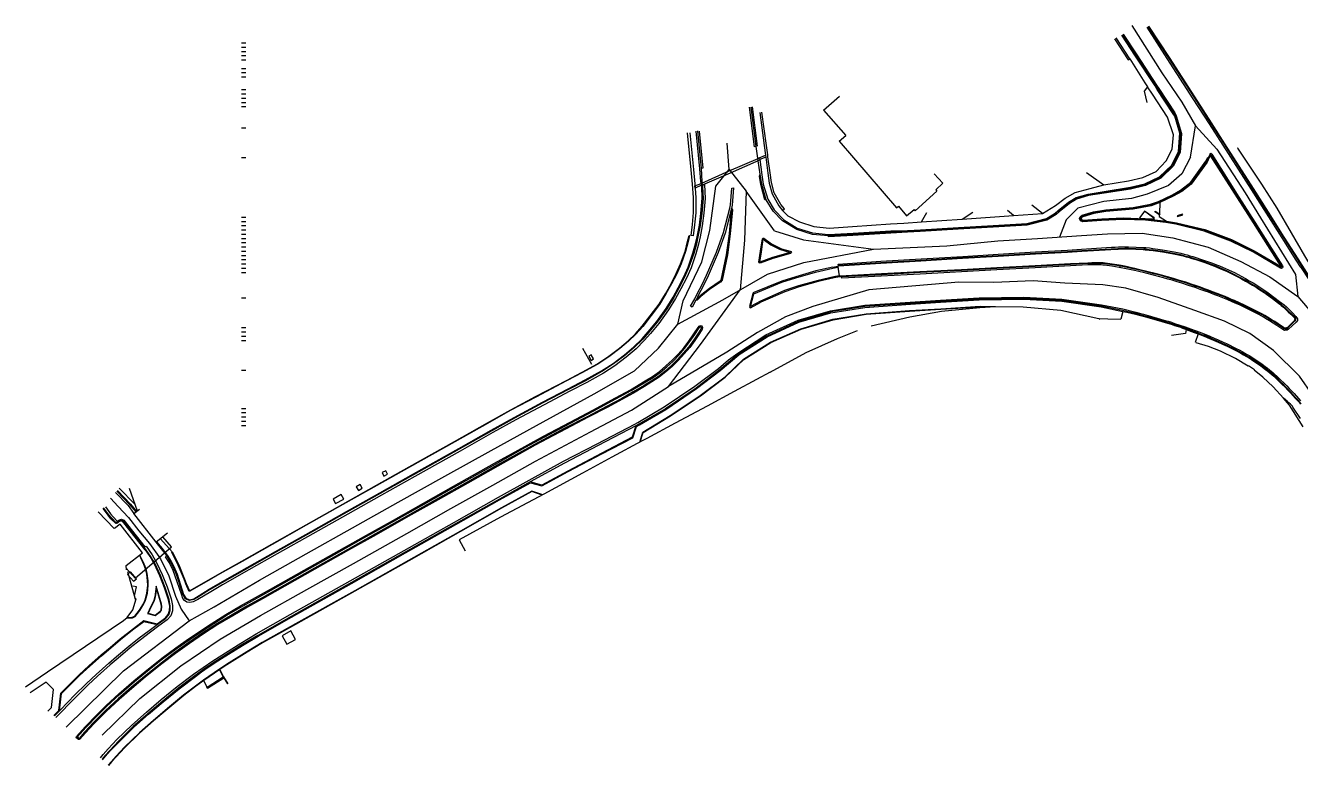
# Model space of a CAD drawing. Header units: millimetres. Extents: x 229854 to 231132, y 144419 to 144704.
# Drawn here: x 229854.2 to 230154.3, y 144418.6 to 144592.7 of the extents above; entities that cross this region are included whole.
import ezdxf

# ---------------------------------------------------------------- set-up
doc = ezdxf.new("R2010")
doc.units = ezdxf.units.MM
doc.layers.add('Fond de plan1', color=7, linetype='Continuous')

msp = doc.modelspace()

# ---------------------------------------------------------------- linework, layer by layer
at = {"layer": 'Fond de plan1'}
for points in [[(230112.54, 144590.68), (230115.78, 144585.82), (230120.38, 144578.72), (230120.89, 144577.9), (230124.67, 144572.19), (230125.01, 144571.51), (230126.23, 144567.33), (230125.93, 144562.88), (230124.27, 144559.66), (230121.37, 144556.8), (230117.82, 144555.13), (230114.27, 144554.25), (230108.08, 144553.32), (230104.35, 144552.72), (230101.56, 144551.86), (230099.89, 144550.83), (230097.45, 144548.91), (230096.75, 144548.3), (230094.59, 144546.96), (230089.95, 144545.78), (230081.96, 144545.31), (230073.71, 144544.81), (230064.76, 144544.26), (230061.78, 144544.1), (230057.84, 144543.85), (230048.93, 144543.36), (230043.21, 144543.03), (230043.21, 144543.23), (230039.39, 144543.58)], [(230114.57, 144592.75), (230121.64, 144581.62), (230126.3, 144574.74), (230129.53, 144569.16), (230134.59, 144563.63), (230141.22, 144553.39), (230144.87, 144547.51), (230153.1, 144534.16), (230153.61, 144528.96)], [(230118.07, 144592.34), (230122.83, 144585.02), (230128.91, 144575.53), (230132.75, 144569.6), (230136.01, 144564.58), (230142.63, 144554.17), (230146.21, 144548.57), (230149.9, 144542.76), (230153.18, 144537.55), (230154.2, 144535.97), (230154.25, 144535.95), (230156.24, 144532.99)], [(230118.34, 144592.54), (230123.11, 144585.24), (230129.22, 144575.84), (230133.09, 144569.8), (230136.28, 144564.81), (230142.95, 144554.33), (230146.49, 144548.75), (230150.24, 144542.89), (230153.49, 144537.75), (230156.46, 144533.08)], [(230118.51, 144592.59), (230123.32, 144585.25), (230129.31, 144575.97), (230133.24, 144569.87), (230136.4, 144564.93), (230143.09, 144554.39), (230146.63, 144548.83), (230150.37, 144542.96), (230153.63, 144537.83), (230156.64, 144533.11)], [(229905.01, 144588.66), (229906.01, 144588.66)], [(229905.01, 144587.66), (229906.01, 144587.66)], [(230026.9, 144561.63), (230026.99, 144561.2), (230027.46, 144557.63), (230027.8, 144555.39), (230028.86, 144551.88), (230030.36, 144549.36), (230032.62, 144547.02), (230035.78, 144545.09), (230039.38, 144543.93), (230043.19, 144543.56), (230048.99, 144543.91), (230057.84, 144544.45), (230061.75, 144544.48), (230064.79, 144544.66), (230073.76, 144545.19), (230081.94, 144545.7), (230089.91, 144546.18), (230094.46, 144547.34), (230096.49, 144548.62), (230097.19, 144549.19), (230099.62, 144551.14), (230101.48, 144552.25), (230104.32, 144553.08), (230108.03, 144553.68), (230114.25, 144554.67), (230117.64, 144555.5), (230121.11, 144557.12), (230123.98, 144559.91), (230125.56, 144563.08), (230125.85, 144567.4), (230124.66, 144571.39), (230124.29, 144572), (230120.56, 144577.71), (230120.02, 144578.53), (230115.46, 144585.52), (230112.22, 144590.51)], [(230112.36, 144590.6), (230115.53, 144585.72), (230120.15, 144578.63), (230120.69, 144577.8), (230124.43, 144572.08), (230124.81, 144571.44), (230126.02, 144567.33), (230125.69, 144562.96), (230124.1, 144559.78), (230121.23, 144556.97), (230117.74, 144555.34), (230114.27, 144554.5), (230108.03, 144553.51), (230104.31, 144552.91), (230101.49, 144552.06), (230099.75, 144551.01), (230097.34, 144549.11), (230096.59, 144548.5), (230094.49, 144547.19), (230089.93, 144546.02), (230081.99, 144545.53), (230073.74, 144545.04), (230064.77, 144544.5), (230061.76, 144544.32), (230057.84, 144544.1), (230048.93, 144543.55), (230043.21, 144543.23)], [(230110.5, 144589.59), (230113.72, 144584.65), (230114.06, 144584.87), (230110.84, 144589.81)], [(229905.01, 144586.66), (229906.01, 144586.66)], [(229905.01, 144585.66), (229906.01, 144585.66)], [(229905.01, 144584.66), (229906.01, 144584.66)], [(230114.06, 144584.87), (230117.64, 144579.28), (230118.28, 144578.29)], [(230116.26, 144585.08), (230116.05, 144584.93)], [(229905.01, 144582.66), (229906.01, 144582.66)], [(229905.01, 144581.66), (229906.01, 144581.66)], [(229905.01, 144580.66), (229906.01, 144580.66)], [(229905.01, 144577.66), (229906.01, 144577.66)], [(229905.01, 144576.66), (229906.01, 144576.66)], [(229905.01, 144575.66), (229906.01, 144575.66)], [(230041.98, 144572.83), (230045.74, 144576.13)], [(230103.89, 144558.16), (230107.94, 144555.23), (230113.76, 144556.19), (230117.19, 144557.02), (230120.27, 144558.43), (230122.68, 144560.93), (230124.02, 144563.63), (230124.36, 144567.03), (230122.99, 144571.2), (230119.43, 144576.61), (230118.28, 144578.29)], [(230118.28, 144578.29), (230117.46, 144577.28), (230118.11, 144574.65)], [(230120.02, 144578.53), (230120.15, 144578.63)], [(229905.01, 144574.66), (229906.01, 144574.66)], [(229905.01, 144573.66), (229906.01, 144573.66)], [(230039.39, 144543.58), (230035.69, 144544.72), (230032.37, 144546.77), (230030.14, 144549.09), (230028.52, 144551.73), (230028.17, 144551.72), (230027.26, 144555.37), (230026.97, 144557.32), (230027.09, 144557.76), (230026.6, 144560.9), (230026.54, 144561.5), (230026.16, 144564.29), (230025.79, 144564.21), (230024.57, 144573.5)], [(230026.16, 144564.29), (230024.94, 144573.54)], [(230026.5, 144564.36), (230025.28, 144573.61)], [(230041.98, 144572.83), (230047.24, 144566.84)], [(230026.99, 144572.27), (230028.04, 144564.48), (230028.33, 144562.25), (230028.39, 144561.8), (230028.9, 144557.98), (230029.23, 144555.68), (230029.93, 144553.15), (230031.52, 144550.29), (230032.37, 144549.24), (230032.78, 144549.57), (230031.96, 144550.59), (230030.42, 144553.35), (230029.75, 144555.79), (230029.42, 144558.05), (230028.92, 144561.87), (230028.86, 144562.32), (230028.56, 144564.55), (230027.52, 144572.34)], [(230125.01, 144571.51), (230124.81, 144571.44)], [(229885.04, 144471.25), (229886.33, 144469.71), (229887.54, 144468.11), (229888.45, 144466.64), (229889.05, 144465.48), (229889.84, 144463.64), (229891.4, 144458.83), (229891.88, 144457.98), (229892.77, 144457.58), (229893.76, 144457.84), (229894.39, 144458.23), (229897.4, 144460.11), (229900.54, 144461.92), (229906.36, 144465.21), (229913, 144468.95), (229921.41, 144473.69), (229929.72, 144478.36), (229937.59, 144482.79), (229945.46, 144487.22), (229956.16, 144493.23), (229963.78, 144497.52), (229969.2, 144500.54), (229975.88, 144504.1), (229981.93, 144507.25), (229985.9, 144509.34), (229989.72, 144511.47), (229992.47, 144513.24), (229995.13, 144515.25), (229997.31, 144517.08), (229999.31, 144519.04), (230000.74, 144520.64), (230002.73, 144523.08), (230004.94, 144526.12), (230006.59, 144528.82), (230007.78, 144530.99), (230009.14, 144533.62), (230010.14, 144535.88), (230011.28, 144539.15), (230011.89, 144541.39), (230012.28, 144543.05), (230012.79, 144545.73), (230013.16, 144548.53), (230013.47, 144552.1), (230013.33, 144554.79), (230013.16, 144556.01), (230012.86, 144559.03), (230012.01, 144567.89)], [(230012.75, 144567.92), (230013.59, 144559.19), (230013.2, 144559.12), (230013.35, 144556.03), (230013.46, 144555.11), (230013.95, 144555.36), (230014.15, 144552.02), (230013.83, 144548.56), (230013.46, 144545.63), (230012.95, 144543.03), (230012.55, 144541.29), (230011.95, 144539), (230010.81, 144535.72), (230009.75, 144533.32), (230008.42, 144530.77), (230007.19, 144528.54), (230005.55, 144525.83), (230003.21, 144522.6), (230001.3, 144520.25), (229999.82, 144518.59), (229997.87, 144516.68), (229995.57, 144514.73), (229992.9, 144512.7), (229990.19, 144510.94), (229986.26, 144508.74), (229982.31, 144506.68), (229976.22, 144503.5), (229969.57, 144499.94), (229964.17, 144496.95), (229956.46, 144492.62), (229945.8, 144486.63), (229937.96, 144482.2), (229930.07, 144477.78), (229921.77, 144473.12), (229913.38, 144468.4), (229906.76, 144464.65), (229900.58, 144461.15), (229897.77, 144459.52), (229894.75, 144457.7), (229893.63, 144457.13), (229892.85, 144456.99), (229892.13, 144457.07), (229891.62, 144457.41), (229891.24, 144457.94), (229890.94, 144458.71), (229889.87, 144461.87), (229888.96, 144464.53), (229888.03, 144466.3), (229887.11, 144467.72), (229887.42, 144468.01)], [(229905.01, 144568.66), (229906.01, 144568.66)], [(230010.55, 144567.52), (230011.4, 144558.83), (230011.71, 144555.48), (230011.91, 144552.28), (230011.92, 144548.69), (230011.66, 144545.88), (230011.34, 144543.26), (230010.81, 144543.32), (230011.13, 144545.93), (230011.39, 144548.72), (230011.38, 144552.26), (230011.18, 144555.44), (230010.87, 144558.78), (230010.02, 144567.47)], [(230012.35, 144567.93), (230013.2, 144559.12)], [(230045.68, 144565.5), (230047.24, 144566.84)], [(230128.4, 144561.8), (230129.53, 144569.16)], [(229863.73, 144427.62), (229877.23, 144440.86), (229892.67, 144452.67), (229898.55, 144455.95), (229909.27, 144462.26), (229920.2, 144468.46), (229931.15, 144474.58), (229941.88, 144480.55), (229952.84, 144486.69), (229963.81, 144492.76), (229974.44, 144498.64), (229988.05, 144506.1), (229997.53, 144511.48), (230003.13, 144516.85), (230007.68, 144522.44), (230008.95, 144527.96), (230013.36, 144537.11), (230015.23, 144544.53), (230016.63, 144554.92), (230019.82, 144558.86), (230019.36, 144565.06)], [(230045.68, 144565.5), (230059.18, 144549.87)], [(230139.53, 144563.93), (230139.43, 144563.87), (230145.05, 144555.43), (230148.67, 144549.74), (230152.08, 144543.96), (230155.24, 144538.56), (230158.11, 144533.73), (230160.32, 144529.93), (230169.18, 144520.88), (230171.14, 144520.4), (230173.01, 144520.18), (230175.68, 144520.29), (230184.1, 144521.72), (230184.2, 144521.05), (230188.72, 144521.78), (230188.63, 144522.34), (230191.57, 144522.79), (230195.1, 144523.37)], [(229905.01, 144561.66), (229906.01, 144561.66)], [(230132.89, 144562.34), (230133.15, 144562.69), (230133.37, 144562.49), (230139.75, 144552.39), (230143.54, 144546.44), (230146.9, 144541.16), (230150.03, 144536.22), (230150.1, 144536.06), (230150.08, 144535.88), (230150.01, 144535.72), (230149.78, 144535.59), (230149.53, 144535.65), (230143.17, 144539.4), (230137.88, 144542.02), (230131.61, 144544.37), (230124.89, 144545.98), (230122.58, 144546.36), (230117.82, 144546.93), (230112.5, 144547.07), (230107.39, 144546.85), (230103.06, 144546.57), (230102.52, 144546.77), (230102.26, 144547.35), (230102.4, 144547.76), (230102.89, 144548.09), (230105.57, 144548.9), (230108.46, 144549.34), (230114.89, 144549.9), (230118.99, 144550.69), (230120.83, 144551.33), (230124.13, 144552.91), (230126.04, 144553.99), (230128.49, 144555.92), (230131.23, 144559.74), (230132.01, 144560.79), (230132.43, 144561.75), (230132.61, 144561.67)], [(230128.4, 144561.8), (230126.31, 144557.88), (230123.19, 144555.13)], [(230019.82, 144558.86), (230023.76, 144553.76), (230023.41, 144542.2)], [(230028.52, 144551.73), (230027.47, 144555.35), (230027.16, 144557.32), (230027.09, 144557.76)], [(230068.04, 144557.81), (230070.11, 144555.66)], [(230131.38, 144559.63), (230131.52, 144559.55)], [(230013.46, 144555.11), (230013.52, 144554.89), (230013.64, 144552.05), (230013.33, 144548.54), (230012.96, 144545.72), (230012.45, 144543.04), (230012.07, 144541.37), (230011.46, 144539.11), (230010.33, 144535.89), (230009.3, 144533.56), (230007.94, 144530.92), (230006.75, 144528.76), (230005.1, 144526.04), (230002.83, 144522.91), (230000.91, 144520.55), (229999.44, 144518.91), (229997.44, 144516.96), (229995.23, 144515.11), (229992.58, 144513.1), (229989.82, 144511.31), (229985.98, 144509.17), (229982.01, 144507.08), (229975.95, 144503.94), (229969.3, 144500.38), (229963.9, 144497.39), (229956.25, 144493.08), (229945.53, 144487.05), (229937.65, 144482.62), (229929.81, 144478.22), (229921.52, 144473.55), (229913.07, 144468.8), (229906.47, 144465.06), (229900.38, 144461.62), (229897.5, 144459.96), (229894.51, 144458.09), (229893.83, 144457.71), (229892.77, 144457.42), (229891.78, 144457.86), (229891.25, 144458.77), (229889.68, 144463.56), (229888.92, 144465.4), (229888.3, 144466.58), (229887.41, 144468.01), (229886.2, 144469.61), (229884.94, 144471.17)], [(230032.37, 144549.24), (230033.61, 144547.97), (230036.34, 144546.56), (230039.74, 144545.48), (230043.3, 144545.07), (230048.79, 144545.42), (230057.79, 144546.05), (230060.88, 144546.22), (230065.05, 144546.57), (230074.63, 144547.18), (230086.71, 144548.04), (230093.51, 144548.52), (230096.62, 144550.37), (230098.88, 144552.1), (230101.19, 144553.45), (230104.78, 144554.4), (230107.94, 144555.23)], [(230070.11, 144555.66), (230068.44, 144554.05)], [(230123.19, 144555.13), (230118.18, 144553.04)], [(230030.49, 144544.43), (230023.76, 144553.76)], [(230063.55, 144549.17), (230068.69, 144553.78)], [(230068.44, 144554.05), (230068.69, 144553.78)], [(230118.18, 144553.04), (230114.49, 144552.01), (230107.96, 144551.35), (230101.85, 144549.8), (230099.13, 144546.99)], [(230126.04, 144553.99), (230126.19, 144553.81)], [(230020.35, 144549.7), (230020.29, 144549.42), (230018.85, 144543.9), (230017.22, 144539.32), (230014.88, 144533.87), (230013.67, 144531.42), (230012.59, 144529.34), (230012.07, 144528.28), (230011.92, 144528.08)], [(230020.29, 144549.42), (230019.77, 144543.74), (230019.12, 144538.8), (230017.84, 144532.84), (230017.66, 144532.6), (230015.14, 144530.87), (230012.97, 144529.15), (230012.07, 144528.28)], [(230059.18, 144549.87), (230059.61, 144550.25)], [(230059.61, 144550.25), (230061.53, 144547.95)], [(230061.53, 144547.95), (230063.31, 144549.44)], [(230063.31, 144549.44), (230063.55, 144549.17)], [(230065.05, 144546.57), (230066.3, 144548.72)], [(230074.63, 144547.18), (230077.16, 144548.81)], [(230086.71, 144548.04), (230085.33, 144549.19)], [(230093.51, 144548.52), (230091.03, 144550.45)], [(230119.93, 144547.34), (230119.81, 144547.46), (230117.52, 144549.07), (230116.41, 144547.57), (230116.35, 144547.41)], [(230121.14, 144551.07), (230121.19, 144550.67), (230121.15, 144550.44), (230121.03, 144547.79), (230122.69, 144546.68)], [(229905.01, 144547.66), (229906.01, 144547.66)], [(229905.01, 144546.66), (229906.01, 144546.66)], [(229905.01, 144545.66), (229906.01, 144545.66)], [(230099.13, 144546.99), (230097.57, 144542.97)], [(229905.01, 144544.66), (229906.01, 144544.66)], [(229905.01, 144543.66), (229906.01, 144543.66)], [(229905.01, 144542.66), (229906.01, 144542.66)], [(230030.49, 144544.43), (230037.28, 144542.33), (230053.73, 144540.13), (230071.01, 144540.91)], [(230071.01, 144540.91), (230083.06, 144542.06), (230092.38, 144542.59), (230102.75, 144543.35), (230108.8, 144543.74), (230116.97, 144543.86), (230124.2, 144542.75), (230132.57, 144540.6), (230140.24, 144537.22), (230147.08, 144533.57), (230153.61, 144528.96), (230159.86, 144521.69), (230165.09, 144514.81), (230168.97, 144507.83), (230171.38, 144500.86), (230173.22, 144493.69), (230174.81, 144484.25)], [(229905.01, 144541.66), (229906.01, 144541.66)], [(229905.01, 144540.66), (229906.01, 144540.66)], [(229905.01, 144539.66), (229906.01, 144539.66)], [(230023.41, 144542.2), (230022.42, 144530.54)], [(230037.33, 144536.99), (230053.73, 144540.13)], [(230044.17, 144535.92), (230045.35, 144536.11), (230045.51, 144536.19), (230045.51, 144536.33), (230045.42, 144536.61), (230055.48, 144537.27), (230064.97, 144537.82), (230074.77, 144538.42), (230083.12, 144538.96), (230091.9, 144539.46), (230099.4, 144539.87), (230102.74, 144540.1), (230109.79, 144540.57), (230110.62, 144540.61), (230111.45, 144540.65), (230112.29, 144540.68), (230112.78, 144540.69), (230113.27, 144540.68), (230113.76, 144540.67), (230115.57, 144540.59), (230117.37, 144540.51), (230117.62, 144540.5), (230117.87, 144540.48), (230118.7, 144540.4), (230119.54, 144540.3), (230120.68, 144540.15), (230121.82, 144539.98), (230122.72, 144539.83), (230123.61, 144539.67), (230124.51, 144539.49), (230125.31, 144539.32), (230126.1, 144539.14), (230126.89, 144538.94), (230127.56, 144538.76), (230128.23, 144538.58), (230128.9, 144538.38), (230129.83, 144538.09), (230130.76, 144537.79), (230131.69, 144537.48), (230132.62, 144537.15), (230133.55, 144536.82), (230134.47, 144536.47), (230135.19, 144536.19), (230135.9, 144535.9), (230136.6, 144535.6), (230137.31, 144535.28), (230138.02, 144534.95), (230138.71, 144534.6), (230139.59, 144534.15), (230140.46, 144533.68), (230141.32, 144533.2), (230142.21, 144532.69), (230143.09, 144532.17), (230143.96, 144531.64), (230144.68, 144531.18), (230145.39, 144530.72), (230146.1, 144530.24), (230146.37, 144530.05), (230146.63, 144529.86), (230147.99, 144528.85), (230149.35, 144527.84), (230149.89, 144527.42), (230150.42, 144526.98), (230150.94, 144526.53), (230151.43, 144526.08), (230151.91, 144525.61), (230152.37, 144525.13), (230153.17, 144524.27), (230153.59, 144523.69), (230153.55, 144523.35), (230153.23, 144522.97), (230152.28, 144522.05), (230151.41, 144521.26), (230151.14, 144521.09), (230150.62, 144521.07), (230150.52, 144520.99), (230150.07, 144521.23), (230148.71, 144522.14), (230147.83, 144522.72), (230146.94, 144523.28), (230146.04, 144523.84), (230145.52, 144524.15), (230144.99, 144524.44), (230144.46, 144524.72), (230141.13, 144526.4), (230140.85, 144526.54), (230139.87, 144526.98), (230138.89, 144527.41), (230138.02, 144527.79), (230137.14, 144528.16), (230135.98, 144528.64), (230134.82, 144529.11), (230134.07, 144529.41), (230133.31, 144529.7), (230132.58, 144529.97), (230131.85, 144530.23), (230130.66, 144530.65), (230129.48, 144531.06), (230127.92, 144531.58), (230126.36, 144532.1), (230125.22, 144532.45), (230124.08, 144532.79), (230123.04, 144533.09), (230121.99, 144533.38), (230120.83, 144533.7), (230119.67, 144534), (230117.89, 144534.45), (230115.88, 144534.94), (230115.16, 144535.11), (230114.44, 144535.27), (230113.24, 144535.52), (230112.03, 144535.76), (230111.79, 144535.81), (230111.55, 144535.84), (230109.85, 144536.08), (230108.14, 144536.32), (230107.75, 144536.37), (230107.36, 144536.4), (230106.96, 144536.43), (230106.57, 144536.44), (230105.97, 144536.45), (230105.37, 144536.44), (230104.77, 144536.43), (230104.18, 144536.4), (230100.13, 144536.18), (230091.84, 144535.72), (230082.83, 144535.24), (230074.49, 144534.8), (230064.73, 144534.26), (230055.59, 144533.79), (230046.29, 144533.29), (230046.28, 144533.61), (230045.76, 144533.57), (230044.49, 144533.35)], [(230045.51, 144536.33), (230055.5, 144536.95), (230064.87, 144537.55), (230074.74, 144538.13), (230083.07, 144538.63), (230091.87, 144539.16), (230099.42, 144539.6), (230102.76, 144539.79), (230109.67, 144540.21), (230111.29, 144540.3), (230112.92, 144540.37), (230113.34, 144540.38), (230113.77, 144540.37), (230115.51, 144540.29), (230117.25, 144540.2), (230117.5, 144540.19), (230117.75, 144540.17), (230118.66, 144540.07), (230119.57, 144539.96), (230120.7, 144539.81), (230121.83, 144539.64), (230122.68, 144539.5), (230123.52, 144539.35), (230124.36, 144539.18), (230125.14, 144539.02), (230125.92, 144538.85), (230126.69, 144538.66), (230127.39, 144538.48), (230128.09, 144538.29), (230128.79, 144538.09), (230129.71, 144537.8), (230130.63, 144537.5), (230131.55, 144537.19), (230132.41, 144536.89), (230133.27, 144536.57), (230134.12, 144536.25), (230134.86, 144535.95), (230135.6, 144535.64), (230136.33, 144535.32), (230137.13, 144534.96), (230137.92, 144534.58), (230138.71, 144534.19), (230139.63, 144533.71), (230140.54, 144533.22), (230141.45, 144532.72), (230142.3, 144532.23), (230143.15, 144531.73), (230143.99, 144531.22), (230144.62, 144530.82), (230145.25, 144530.42), (230145.86, 144530), (230146.12, 144529.83), (230146.36, 144529.65), (230147.75, 144528.61), (230149.14, 144527.56), (230149.48, 144527.3), (230149.82, 144527.02), (230150.15, 144526.74), (230150.81, 144526.14), (230151.47, 144525.53), (230152.12, 144524.92), (230152.84, 144524.22), (230152.92, 144524.14), (230152.98, 144524.05), (230153.04, 144523.94), (230153.07, 144523.85), (230153.09, 144523.75), (230153.1, 144523.66), (230153.09, 144523.56), (230153.07, 144523.47), (230153.03, 144523.39), (230152.97, 144523.28), (230152.89, 144523.17), (230152.8, 144523.07), (230152.08, 144522.37), (230151.37, 144521.65), (230151.28, 144521.57), (230151.19, 144521.5), (230151.1, 144521.44), (230151.03, 144521.4), (230150.96, 144521.38), (230150.89, 144521.36), (230150.78, 144521.34), (230150.67, 144521.35), (230150.57, 144521.36), (230150.45, 144521.4), (230150.33, 144521.45), (230150.23, 144521.51), (230148.96, 144522.36), (230148.11, 144522.93), (230147.24, 144523.48), (230146.37, 144524.01), (230145.79, 144524.35), (230145.21, 144524.67), (230144.61, 144524.98), (230141.32, 144526.61), (230140.98, 144526.77), (230139.74, 144527.35), (230138.5, 144527.92), (230137.89, 144528.19), (230137.27, 144528.46), (230136.47, 144528.79), (230135.67, 144529.11), (230134.59, 144529.54), (230133.5, 144529.95), (230132.56, 144530.31), (230131.62, 144530.65), (230130.63, 144531.01), (230129.63, 144531.36), (230128.31, 144531.81), (230126.99, 144532.25), (230125.64, 144532.67), (230124.28, 144533.08), (230122.99, 144533.46), (230121.69, 144533.82), (230120.74, 144534.08), (230119.78, 144534.32), (230118.26, 144534.7), (230116.02, 144535.22), (230114.48, 144535.57), (230112.06, 144536.09), (230111.81, 144536.14), (230111.57, 144536.18), (230109.9, 144536.43), (230108.23, 144536.67), (230107.81, 144536.72), (230107.38, 144536.76), (230106.95, 144536.77), (230106.04, 144536.77), (230105.13, 144536.75), (230104.22, 144536.71), (230100.13, 144536.49), (230091.81, 144536.04), (230082.8, 144535.56), (230074.45, 144535.11), (230064.71, 144534.59), (230055.64, 144534.11), (230046.28, 144533.61)], [(229905.01, 144538.66), (229906.01, 144538.66)], [(229905.01, 144537.66), (229906.01, 144537.66)], [(229905.01, 144536.66), (229906.01, 144536.66)], [(230007.68, 144522.44), (230018.34, 144528.2), (230028.84, 144534.21), (230037.33, 144536.99)], [(229905.01, 144535.66), (229906.01, 144535.66)], [(229905.01, 144534.66), (229906.01, 144534.66)], [(230044.43, 144533.61), (230040.71, 144532.78), (230036.08, 144531.47), (230032.83, 144530.36), (230027.14, 144527.86), (230024.84, 144526.64), (230025.61, 144529.63), (230032.22, 144532.35), (230035.49, 144533.38), (230040.15, 144534.73), (230044.22, 144535.67), (230045.4, 144535.86)], [(230044.17, 144535.92), (230040.16, 144535), (230035.46, 144533.64), (230032.19, 144532.61)], [(230045.71, 144533.83), (230044.43, 144533.61)], [(230045.4, 144535.86), (230045.56, 144534.84), (230045.71, 144533.83)], [(230168.26, 144479.33), (230165.46, 144491.43), (230160.13, 144501.48), (230154.06, 144510.23), (230147.94, 144516.27), (230142.31, 144520.29), (230136.34, 144523.15), (230129.42, 144525.66), (230120.74, 144528.72), (230113.13, 144530.94), (230107.77, 144531.69), (230098.82, 144532.15), (230091.36, 144532.67), (230082.05, 144532.28), (230073.88, 144532.34), (230052.65, 144530.52), (230039.45, 144526.6), (230033.06, 144524.17), (230026.44, 144520.53), (230019.26, 144515.85), (230005.5, 144507.82), (230013.05, 144517.66)], [(230032.19, 144532.61), (230025.58, 144529.93), (230025.41, 144529.83), (230025.33, 144529.61), (230024.55, 144526.59), (230024.65, 144526.41), (230024.85, 144526.34), (230027.26, 144527.63)], [(230044.49, 144533.35), (230040.76, 144532.54), (230036.24, 144531.24), (230032.89, 144530.1), (230027.26, 144527.63)], [(229871.83, 144420.44), (229872.47, 144421.2), (229873.64, 144422.52), (229875.69, 144424.71), (229879.17, 144428.07), (229882.66, 144431.16), (229886.14, 144434.12), (229889.89, 144437.18), (229893.74, 144440.09), (229895.99, 144441.7), (229898.23, 144443.24), (229904.86, 144447.43), (229908.48, 144449.59), (229916.46, 144454.12), (229930.6, 144462.08), (229943.31, 144469.21), (229955.16, 144475.9), (229965.5, 144481.72), (229972.72, 144485.76), (229980.81, 144490.2), (229988.69, 144494.33), (229997.6, 144498.97), (229998.28, 144499.35), (230004.46, 144502.98), (230011.71, 144507.87), (230017.26, 144512.07), (230019.67, 144514.1), (230021.8, 144515.66), (230028.46, 144519.92), (230036, 144523.41), (230043.61, 144525.64), (230051.71, 144526.92), (230062.4, 144527.65), (230069.53, 144528.1), (230078.61, 144528.66), (230089.14, 144528.84), (230098.06, 144528.35), (230107.46, 144527), (230112.44, 144526.05), (230115.49, 144525.3), (230116.38, 144525.08), (230117.28, 144524.85), (230117.86, 144524.69), (230118.44, 144524.53), (230122.67, 144523.29), (230123.11, 144523.15), (230123.88, 144522.91), (230124.64, 144522.66), (230125.89, 144522.25), (230127.14, 144521.82), (230128.41, 144521.37), (230129.68, 144520.91), (230130.94, 144520.43), (230131.95, 144520.04), (230132.96, 144519.62), (230133.97, 144519.2), (230134.88, 144518.79), (230136.1, 144518.25), (230136.86, 144517.89), (230137.62, 144517.53), (230138.37, 144517.15), (230139.1, 144516.78), (230139.83, 144516.4), (230140.56, 144516.01), (230141.15, 144515.68), (230141.73, 144515.34), (230142.31, 144514.99), (230143.03, 144514.53), (230143.74, 144514.06), (230144.45, 144513.59), (230145.22, 144513.05), (230145.98, 144512.49), (230146.46, 144512.13), (230146.93, 144511.76), (230147.37, 144511.39), (230147.81, 144511.02), (230148.24, 144510.64), (230148.72, 144510.2), (230149.19, 144509.75), (230149.66, 144509.3), (230150.35, 144508.63), (230151.02, 144507.95), (230151.63, 144507.33), (230152.23, 144506.7), (230152.77, 144506.12), (230153.31, 144505.53), (230153.79, 144504.98), (230154.27, 144504.42)], [(230154.43, 144503.72), (230154.04, 144504.19), (230153.58, 144504.72), (230153.11, 144505.25), (230152.56, 144505.85), (230152, 144506.45), (230151.38, 144507.1), (230150.75, 144507.74), (230150.1, 144508.41), (230149.43, 144509.06), (230148.97, 144509.5), (230148.51, 144509.94), (230148.03, 144510.37), (230147.59, 144510.76), (230147.14, 144511.14), (230146.69, 144511.52), (230146.23, 144511.89), (230145.76, 144512.25), (230145.03, 144512.78), (230144.29, 144513.3), (230143.59, 144513.77), (230142.88, 144514.24), (230142.17, 144514.69), (230141.58, 144515.05), (230140.98, 144515.4), (230140.38, 144515.73), (230139.65, 144516.12), (230138.92, 144516.5), (230138.19, 144516.87), (230137.44, 144517.23), (230136.7, 144517.59), (230135.94, 144517.94), (230134.7, 144518.5), (230133.81, 144518.89), (230132.85, 144519.3), (230131.88, 144519.69), (230130.91, 144520.07), (230129.62, 144520.56), (230128.33, 144521.04), (230127.03, 144521.5), (230125.77, 144521.94), (230124.51, 144522.36), (230123.74, 144522.62), (230122.97, 144522.86), (230122.53, 144522.99), (230118.39, 144524.19), (230117.74, 144524.37), (230117.09, 144524.54), (230116.27, 144524.75), (230115.44, 144524.95), (230112.39, 144525.65), (230107.38, 144526.69), (230098.09, 144528.01), (230089.1, 144528.52), (230078.66, 144528.36), (230069.55, 144527.78), (230062.5, 144527.36), (230051.73, 144526.6), (230043.72, 144525.34), (230036.12, 144523.11), (230028.66, 144519.67), (230021.98, 144515.39), (230020, 144513.74), (230017.6, 144511.7), (230011.99, 144507.43), (230004.82, 144502.57), (229998.57, 144498.91), (229997.86, 144498.53), (229996.99, 144495.86), (229989.79, 144492.12), (229981.81, 144487.9), (229975.67, 144484.6), (229972.98, 144485.33), (229965.77, 144481.31), (229955.39, 144475.46), (229943.57, 144468.78), (229930.9, 144461.66), (229916.7, 144453.68), (229908.88, 144449.22), (229905.13, 144447.03), (229898.52, 144442.83), (229896.33, 144441.34), (229894.05, 144439.72), (229890.22, 144436.79), (229886.47, 144433.74), (229882.98, 144430.8), (229879.54, 144427.76), (229876.07, 144424.32), (229874, 144422.18), (229872.84, 144420.89), (229872.2, 144420.08)], [(229872.33, 144419.98), (229873.04, 144420.84), (229874.14, 144422.07), (229876.19, 144424.2), (229879.66, 144427.63), (229883.1, 144430.66), (229886.6, 144433.62), (229890.31, 144436.66), (229894.16, 144439.58), (229895.62, 144440.64), (229896.42, 144441.2), (229898.6, 144442.71), (229900.32, 144443.83), (229905.23, 144446.89), (229908.94, 144449.07), (229916.78, 144453.52), (229930.93, 144461.48), (229943.65, 144468.64), (229955.45, 144475.31), (229965.75, 144481.12), (229973.03, 144485.16), (229975.7, 144484.44), (229981.87, 144487.76), (229989.81, 144491.95), (229997.12, 144495.74), (229997.99, 144498.41), (229998.65, 144498.78), (230004.86, 144502.42), (230012.09, 144507.31), (230017.67, 144511.56), (230020.12, 144513.63), (230022.03, 144515.25), (230022.18, 144515.35), (230028.72, 144519.52), (230036.17, 144522.94), (230043.72, 144525.17), (230051.74, 144526.42), (230062.46, 144527.18), (230069.55, 144527.62), (230078.66, 144528.19), (230089.13, 144528.35), (230098.1, 144527.85), (230107.33, 144526.54), (230112.42, 144525.46), (230113.42, 144525.26), (230115.39, 144524.8), (230116.3, 144524.59), (230117.21, 144524.36), (230117.77, 144524.21), (230118.33, 144524.06), (230120.3, 144523.48), (230122.98, 144522.7), (230123.81, 144522.45), (230124.64, 144522.19), (230125.47, 144521.92), (230125.98, 144521.74), (230126.48, 144521.56), (230126.98, 144521.36), (230127.38, 144521.2), (230129.26, 144520.52), (230130.19, 144520.16), (230131.62, 144519.61), (230133.04, 144519.04), (230133.41, 144518.89), (230133.77, 144518.73), (230135.62, 144517.9), (230135.88, 144517.78), (230136.99, 144517.26), (230138.1, 144516.72), (230139.18, 144516.17), (230140.25, 144515.61), (230140.85, 144515.28), (230141.43, 144514.94), (230142.01, 144514.59), (230142.75, 144514.12), (230143.48, 144513.64), (230144.21, 144513.15), (230144.94, 144512.63), (230145.67, 144512.11), (230146.14, 144511.75), (230146.59, 144511.39), (230147.05, 144511.01), (230147.51, 144510.62), (230147.95, 144510.23), (230148.42, 144509.8), (230148.88, 144509.37), (230149.33, 144508.93), (230149.98, 144508.29), (230150.63, 144507.63), (230151.27, 144506.97), (230151.9, 144506.31), (230152.47, 144505.7), (230153.03, 144505.09), (230153.47, 144504.59), (230153.91, 144504.09), (230154.27, 144503.66)], [(229905.01, 144528.66), (229906.01, 144528.66)], [(230013.05, 144517.66), (230022.42, 144530.54)], [(229998.73, 144494.68), (229999.47, 144497.03), (230005.93, 144500.96), (230012.96, 144505.7), (230018.83, 144510.11), (230023.15, 144514.2), (230029.54, 144518.21), (230036.67, 144521.36), (230044.21, 144523.61), (230052.02, 144524.89), (230062.25, 144525.66), (230069.63, 144526.09), (230078.83, 144526.67), (230082.47, 144526.59)], [(229998.85, 144494.75), (229999.56, 144496.96), (230005.98, 144500.88), (230013.01, 144505.62), (230018.89, 144510.03), (230023.22, 144514.12), (230029.59, 144518.13), (230036.7, 144521.26), (230044.24, 144523.51), (230052.04, 144524.79), (230062.26, 144525.56), (230069.63, 144525.99), (230078.83, 144526.57), (230081.19, 144526.52)], [(230053.2, 144522.1), (230062.28, 144524.22), (230069.75, 144525.55), (230078.81, 144526.38), (230082.47, 144526.59)], [(230082.47, 144526.59), (230088.96, 144526.57), (230097.85, 144525.74), (230106.79, 144523.83), (230108.94, 144523.72), (230111.95, 144523.62)], [(230112.42, 144525.46), (230111.96, 144523.61)], [(229905.01, 144521.66), (229906.01, 144521.66)], [(230106.79, 144523.83), (230106.79, 144523.78), (230106.93, 144523.68), (230107.02, 144523.58)], [(229905.01, 144520.66), (229906.01, 144520.66)], [(229905.01, 144519.66), (229906.01, 144519.66)], [(229905.01, 144518.66), (229906.01, 144518.66)], [(230029.41, 144511.16), (230037.9, 144515.78), (230045.3, 144519.06), (230049.96, 144520.98)], [(230127.38, 144521.2), (230127.23, 144520.3), (230123.89, 144519.78)], [(230130.19, 144520.16), (230129.45, 144518.12)], [(229987.46, 144512.94), (229985.32, 144516.73)], [(230021.98, 144515.39), (230021.8, 144515.66)], [(230154.91, 144498.34), (230151.7, 144503.37), (230150.3, 144505.03), (230147.8, 144507.71), (230145.37, 144509.98), (230143.35, 144511.63), (230143.4, 144511.72), (230142.01, 144512.68), (230141.91, 144512.57), (230138.98, 144514.37), (230135.41, 144516.11), (230132.61, 144517.18), (230129.67, 144518.06)], [(229905.01, 144511.66), (229906.01, 144511.66)], [(230029.41, 144511.16), (230026.19, 144509.43), (230020.99, 144506.6), (230014.61, 144503.2), (230007.09, 144499.14), (230000.4, 144495.53), (229999.13, 144494.9), (229992.21, 144491.15), (229985.25, 144487.37), (229976.2, 144482.47), (229966.01, 144477.02), (229956.21, 144471.75), (229957.63, 144469.1)], [(229964.13, 144484.61), (229974.19, 144490.25), (229987.13, 144497.13), (229996.77, 144502.21), (230005.5, 144507.82)], [(230154.27, 144500.25), (230152.48, 144502.97), (230152.35, 144503.14), (230152.22, 144503.31), (230152.08, 144503.47), (230151.93, 144503.63), (230151.53, 144503.99), (230151.13, 144504.35), (230150.72, 144504.69), (230150.3, 144505.03)], [(229905.01, 144502.66), (229906.01, 144502.66)], [(229905.01, 144501.66), (229906.01, 144501.66)], [(229905.01, 144500.66), (229906.01, 144500.66)], [(229905.01, 144499.66), (229906.01, 144499.66)], [(229905.01, 144498.66), (229906.01, 144498.66)], [(229997.86, 144498.53), (229988.93, 144493.89), (229981.07, 144489.75), (229972.98, 144485.33)], [(229872.19, 144425.79), (229881.12, 144434.38), (229890.77, 144442.09), (229899.96, 144448.37), (229909.52, 144453.92), (229920.43, 144460.05), (229931.38, 144466.17), (229943.89, 144473.23), (229954.32, 144479.12), (229964.13, 144484.61)], [(229975.93, 144482.33), (229973.32, 144483.2), (229966.19, 144479.22), (229956.53, 144473.78), (229944.32, 144466.89), (229931.65, 144459.75), (229917.71, 144451.92), (229909.91, 144447.54), (229906.29, 144445.38), (229901.49, 144442.38), (229899.83, 144441.26), (229896.1, 144438.71), (229894.15, 144437.26), (229891.4, 144435.15), (229887.59, 144432.03), (229884.28, 144429.23), (229880.97, 144426.29), (229877.48, 144422.89), (229875.45, 144420.73), (229874.42, 144419.59), (229873.67, 144418.68)], [(229975.81, 144482.26), (229973.33, 144483.1), (229966.24, 144479.14), (229956.58, 144473.69), (229944.37, 144466.8), (229931.7, 144459.67), (229917.76, 144451.83), (229909.96, 144447.45), (229906.34, 144445.3), (229901.55, 144442.29), (229899.89, 144441.18), (229896.16, 144438.63), (229894.21, 144437.18), (229891.46, 144435.07), (229887.65, 144431.96), (229884.34, 144429.15), (229881.04, 144426.22), (229877.55, 144422.82), (229875.53, 144420.67), (229874.5, 144419.52), (229873.75, 144418.62)], [(229875.38, 144482.85), (229878.32, 144479.83), (229879.65, 144477.92)], [(229875.69, 144483.2), (229878.71, 144479.96), (229880.18, 144478.33)], [(229875.84, 144483.35), (229878.88, 144480.11), (229880.28, 144478.4)], [(229876.23, 144483.86), (229879.88, 144480.14)], [(229878.54, 144483.84), (229880.46, 144478.54)], [(229874.21, 144481.53), (229875.97, 144479.53), (229878.38, 144477), (229880.86, 144473.87), (229883.33, 144470.85), (229885.92, 144467.22), (229887.9, 144463.28), (229889.5, 144458.45), (229890.81, 144455.37), (229892.67, 144452.67)], [(229860.87, 144430.39), (229862.02, 144431.53), (229862.51, 144435.6), (229863.78, 144436.91), (229866.75, 144439.87), (229869.16, 144442.13), (229872.02, 144444.64), (229874.13, 144446.41), (229876.46, 144448.41), (229879.57, 144450.88), (229881.99, 144452.72), (229885.15, 144451.96), (229887.11, 144453.39), (229887.79, 144454.15), (229888.08, 144455.11), (229888.11, 144456.12), (229887.83, 144457.58), (229886.92, 144460.46), (229885.79, 144463.25), (229884.52, 144465.98), (229883.49, 144467.76), (229882.4, 144469.35), (229882.34, 144469.34), (229879.99, 144472.38), (229877.04, 144476.14), (229876.71, 144476.15), (229876.39, 144476.13), (229875.68, 144475.58), (229875.59, 144475.65), (229875.46, 144475.53), (229874.29, 144476.69), (229874.28, 144476.69), (229873.6, 144477.49), (229872.45, 144479.06)], [(229861, 144430.27), (229862.16, 144431.48), (229862.64, 144435.52), (229863.89, 144436.79), (229866.85, 144439.76), (229869.29, 144442.02), (229872.04, 144444.44), (229874.24, 144446.31), (229876.53, 144448.25), (229879.68, 144450.76), (229882.02, 144452.53), (229885.18, 144451.79), (229887.24, 144453.28), (229887.93, 144454.07), (229888.25, 144455.08), (229888.26, 144456.13), (229887.99, 144457.64), (229887.07, 144460.52), (229885.95, 144463.32), (229884.66, 144466.05), (229883.6, 144467.9), (229882.52, 144469.45), (229880.11, 144472.54), (229877.14, 144476.26), (229876.68, 144476.42), (229876.31, 144476.32), (229875.54, 144475.73), (229874.46, 144476.8), (229873.76, 144477.6), (229872.57, 144479.24)], [(229873.01, 144479.48), (229874.16, 144477.85), (229874.81, 144477.13), (229875.78, 144476.09), (229876.29, 144476.45), (229876.76, 144476.55), (229877.3, 144476.37), (229880.22, 144472.66), (229882.29, 144470.04), (229882.56, 144470.21), (229883.99, 144468.2), (229885.11, 144466.25), (229886.38, 144463.55), (229887.55, 144460.66), (229888.44, 144457.83), (229888.76, 144456.23), (229888.75, 144455.04), (229888.35, 144453.86), (229887.53, 144452.92), (229885.57, 144451.46), (229883.62, 144450.01), (229881.23, 144448.21), (229878.83, 144446.27), (229875.95, 144443.84), (229874.12, 144442.28), (229871.1, 144439.63), (229868.91, 144437.57), (229866.01, 144434.73), (229864.63, 144433.31), (229862.58, 144431.16), (229861.33, 144429.92)], [(229871.27, 144478.28), (229875.04, 144474.35)], [(229887.63, 144473.27), (229884.94, 144471.17), (229879.65, 144477.92), (229881.02, 144478.97)], [(229877.95, 144464.62), (229877.85, 144465.65), (229881.73, 144468.67), (229876.46, 144475.43), (229875.15, 144474.38)], [(229877.9, 144465.08), (229879.96, 144462.7), (229888.52, 144470.07), (229886.52, 144472.4)], [(229885.96, 144471.97), (229888.67, 144468.89)], [(229878.12, 144453.47), (229879.31, 144453.49), (229879.92, 144453.76), (229881.01, 144455.15), (229881.93, 144456.68), (229882.33, 144457.58), (229882.76, 144459.17), (229882.93, 144460.97), (229882.91, 144462.04), (229882.71, 144463.75), (229882.44, 144464.86), (229882.05, 144465.93), (229881.3, 144467.45), (229880.97, 144468.08)], [(229878.13, 144453.37), (229879.34, 144453.39), (229879.98, 144453.68), (229881.09, 144455.1), (229882.02, 144456.64), (229882.42, 144457.55), (229882.86, 144459.15), (229883.03, 144460.96), (229883.01, 144462.05), (229882.81, 144463.77), (229882.54, 144464.89), (229882.14, 144465.97), (229881.39, 144467.49), (229881.05, 144468.14)], [(229878.17, 144464.24), (229880, 144457.78)], [(229879.81, 144458.43), (229880.33, 144460.68), (229879.45, 144460.84)], [(229854.18, 144437.16), (229859.36, 144440.63), (229877.26, 144452.71), (229878.12, 144453.46), (229879.4, 144455.21), (229880.19, 144457.8)], [(229880.19, 144457.8), (229879.97, 144457.86)], [(229862.16, 144431.48), (229864.26, 144433.65), (229865.66, 144435.05), (229868.57, 144437.94), (229870.81, 144440.04), (229873.8, 144442.67), (229875.63, 144444.23), (229878.52, 144446.68), (229880.93, 144448.62), (229883.3, 144450.4), (229885.18, 144451.79)], [(229899.82, 144441.11), (229900.71, 144439.46), (229901.74, 144437.8)], [(229899.91, 144441.15), (229900.8, 144439.51), (229901.82, 144437.85)], [(229859.46, 144431.43), (229860.26, 144432.29), (229860.79, 144436.48), (229859.06, 144438.26), (229855.25, 144435.68)], [(229897.01, 144436.76), (229896.82, 144437.15), (229896.17, 144438.61)]]:
    msp.add_lwpolyline(points, dxfattribs=at)
for points in [[(230011.77, 144554.49), (230011.74, 144554.99), (230013.17, 144555.57), (230013.38, 144555.63), (230019.83, 144558.55), (230026.61, 144561.49), (230026.85, 144561.62), (230028.33, 144562.25), (230028.39, 144561.8), (230026.99, 144561.19), (230026.75, 144560.99), (230019.99, 144558), (230013.45, 144555.15), (230013.32, 144555.15)], [(230124.24, 144552.72), (230126.19, 144553.81), (230128.44, 144555.56), (230131.38, 144559.63), (230132.18, 144560.69), (230132.89, 144562.34), (230133.15, 144562.35), (230139.57, 144552.27), (230143.33, 144546.38), (230146.73, 144541.04), (230149.84, 144536.14), (230149.89, 144536.04), (230149.89, 144535.95), (230149.87, 144535.85), (230149.73, 144535.79), (230149.57, 144535.85), (230143.26, 144539.59), (230137.97, 144542.21), (230131.71, 144544.55), (230124.97, 144546.15), (230122.65, 144546.53), (230117.81, 144547.1), (230112.54, 144547.27), (230107.39, 144547.05), (230103.08, 144546.78), (230102.65, 144546.95), (230102.46, 144547.35), (230102.61, 144547.66), (230102.97, 144547.89), (230105.59, 144548.69), (230108.47, 144549.13), (230114.9, 144549.7), (230119.09, 144550.51), (230120.98, 144551.16)], [(230121.14, 144551.07), (230119.14, 144550.34), (230114.89, 144549.53), (230108.45, 144548.97), (230105.61, 144548.53), (230103.04, 144547.74), (230102.72, 144547.54), (230102.65, 144547.29), (230102.78, 144547.05), (230103.08, 144546.94), (230107.51, 144547.22), (230112.54, 144547.46), (230117.83, 144547.26), (230122.69, 144546.68), (230125.07, 144546.31), (230131.78, 144544.71), (230138.03, 144542.36), (230143.39, 144539.71), (230149.55, 144536.08), (230149.63, 144536.03), (230149.7, 144536.07), (230146.59, 144540.95), (230143.18, 144546.31), (230139.41, 144552.21), (230133.02, 144562.24), (230132.32, 144560.62), (230128.55, 144555.45), (230126.31, 144553.71), (230124.31, 144552.58)], [(230020.44, 144554.5), (230020.83, 144554.57), (230020.53, 144550.5), (230020.35, 144549.7), (230020.52, 144549.63), (230020.59, 144549.37), (230020.02, 144543.72), (230019.39, 144538.79), (230018.12, 144532.8), (230017.78, 144532.34), (230015.28, 144530.69), (230013.14, 144528.96), (230012.29, 144528.13), (230012.12, 144528.01), (230011.92, 144528.08), (230011.12, 144526.48), (230010.69, 144526.68), (230011.68, 144528.45), (230012.27, 144529.62), (230013.41, 144531.81), (230014.49, 144534.01), (230016.84, 144539.42), (230018.48, 144544.03), (230019.97, 144549.75), (230020.12, 144550.56)], [(230119.14, 144547.22), (230119.69, 144547.22), (230119.93, 144547.34), (230119.78, 144547.45), (230117.53, 144549.03), (230116.42, 144547.56), (230116.35, 144547.41)], [(230121.19, 144548.36), (230121.08, 144548.2), (230119.99, 144548.9), (230120.09, 144549.06)], [(230126.47, 144548.37), (230125.24, 144547.95), (230125.3, 144547.78), (230126.53, 144548.21)], [(230010.37, 144543.37), (230010.48, 144543.35), (230010.12, 144541.89), (230009.5, 144539.56), (230008.48, 144536.65), (230007.44, 144534.32), (230006.22, 144531.94), (230004.92, 144529.58), (230003.41, 144527.1), (229999.44, 144521.92), (229997.79, 144520.09), (229996.07, 144518.44), (229994.03, 144516.74), (229991.5, 144514.82), (229988.69, 144512.99), (229985.24, 144511.06), (229981.53, 144509.11), (229974.25, 144505.32), (229968.44, 144502.22), (229962.95, 144499.13), (229955.2, 144494.77), (229944.52, 144488.78), (229936.87, 144484.48), (229928.88, 144480), (229920.27, 144475.14), (229912.21, 144470.59), (229905.14, 144466.62), (229899.93, 144463.69), (229896.68, 144461.8), (229892.72, 144459.55), (229891.88, 144461.37), (229891.53, 144462.43), (229890.14, 144465.79), (229888.58, 144468.83), (229888.67, 144468.89), (229890.24, 144465.83), (229891.63, 144462.46), (229891.98, 144461.41), (229892.77, 144459.69), (229896.63, 144461.89), (229899.88, 144463.78), (229905.09, 144466.71), (229912.16, 144470.68), (229920.22, 144475.23), (229928.83, 144480.09), (229936.82, 144484.57), (229944.47, 144488.87), (229955.15, 144494.86), (229962.9, 144499.22), (229968.39, 144502.31), (229974.2, 144505.41), (229981.48, 144509.2), (229985.19, 144511.15), (229988.64, 144513.08), (229991.44, 144514.9), (229993.97, 144516.82), (229996, 144518.52), (229997.71, 144520.17), (229999.35, 144521.99), (230003.32, 144527.17), (230004.82, 144529.63), (230006.12, 144531.99), (230007.34, 144534.37), (230008.37, 144536.69), (230009.4, 144539.6), (230010.02, 144541.91)], [(230027.07, 144536.81), (230026.87, 144536.87), (230026.78, 144537.03), (230027.18, 144539.61), (230027.6, 144542.58), (230027.75, 144542.74), (230027.93, 144542.74), (230029.72, 144541.39), (230032.14, 144540.17), (230034.14, 144539.67), (230034.37, 144539.58), (230034.44, 144539.41), (230034.38, 144539.22), (230034.2, 144539.12), (230030.06, 144537.9)], [(230027.03, 144537.06), (230027.4, 144539.48), (230027.83, 144542.47), (230029.58, 144541.17), (230031.66, 144540.08), (230034.12, 144539.37), (230030, 144538.15)], [(230045.89, 144533.74), (230045.73, 144533.86), (230045.58, 144534.86), (230045.41, 144536.14), (230045.53, 144536.17), (230055.5, 144536.8), (230064.91, 144537.38), (230074.69, 144537.97), (230083.09, 144538.47), (230091.88, 144539), (230099.42, 144539.45), (230102.82, 144539.62), (230109.64, 144540.04), (230111.33, 144540.14), (230113.02, 144540.22), (230113.43, 144540.23), (230113.83, 144540.21), (230115.54, 144540.13), (230117.24, 144540.04), (230117.48, 144540.02), (230117.73, 144540), (230118.64, 144539.91), (230119.55, 144539.8), (230120.68, 144539.64), (230121.81, 144539.47), (230122.66, 144539.33), (230123.51, 144539.18), (230124.36, 144539.02), (230125.13, 144538.86), (230125.89, 144538.7), (230126.66, 144538.52), (230127.35, 144538.34), (230128.04, 144538.15), (230128.72, 144537.95), (230129.65, 144537.66), (230130.58, 144537.36), (230131.5, 144537.05), (230132.35, 144536.75), (230133.19, 144536.44), (230134.02, 144536.12), (230134.75, 144535.83), (230135.47, 144535.52), (230136.19, 144535.21), (230136.99, 144534.85), (230137.79, 144534.47), (230138.58, 144534.07), (230139.5, 144533.6), (230140.41, 144533.11), (230141.32, 144532.61), (230142.15, 144532.13), (230142.98, 144531.64), (230143.81, 144531.14), (230144.45, 144530.74), (230145.08, 144530.33), (230145.71, 144529.91), (230145.97, 144529.72), (230146.24, 144529.53), (230147.65, 144528.47), (230149.06, 144527.41), (230149.39, 144527.15), (230149.72, 144526.88), (230150.04, 144526.6), (230150.7, 144526.01), (230151.35, 144525.41), (230151.99, 144524.8), (230152.71, 144524.1), (230152.78, 144524.03), (230152.83, 144523.95), (230152.87, 144523.87), (230152.9, 144523.81), (230152.92, 144523.73), (230152.92, 144523.66), (230152.92, 144523.6), (230152.9, 144523.53), (230152.87, 144523.47), (230152.82, 144523.38), (230152.75, 144523.29), (230152.68, 144523.21), (230151.98, 144522.49), (230151.26, 144521.78), (230151.18, 144521.7), (230151.09, 144521.63), (230151, 144521.57), (230150.94, 144521.54), (230150.87, 144521.52), (230150.81, 144521.51), (230150.73, 144521.5), (230150.65, 144521.51), (230150.58, 144521.53), (230150.48, 144521.56), (230150.39, 144521.6), (230150.3, 144521.66), (230149.04, 144522.51), (230148.2, 144523.06), (230147.35, 144523.6), (230146.49, 144524.13), (230145.9, 144524.48), (230145.29, 144524.81), (230144.68, 144525.12), (230141.37, 144526.78), (230141.06, 144526.93), (230139.88, 144527.47), (230138.71, 144528.01), (230138.04, 144528.3), (230137.37, 144528.59), (230136.51, 144528.95), (230135.65, 144529.29), (230134.61, 144529.7), (230133.57, 144530.1), (230132.62, 144530.46), (230131.67, 144530.81), (230130.71, 144531.15), (230129.75, 144531.49), (230128.51, 144531.91), (230127.27, 144532.32), (230125.81, 144532.78), (230124.34, 144533.22), (230122.94, 144533.63), (230121.55, 144534.02), (230120.67, 144534.26), (230119.78, 144534.49), (230118.43, 144534.82), (230116.12, 144535.36), (230115.29, 144535.55), (230114.45, 144535.74), (230113.26, 144536), (230112.06, 144536.25), (230111.83, 144536.3), (230111.6, 144536.34), (230109.95, 144536.58), (230108.29, 144536.82), (230107.84, 144536.87), (230107.39, 144536.91), (230106.94, 144536.92), (230106.03, 144536.92), (230105.12, 144536.9), (230104.21, 144536.86), (230100.1, 144536.63), (230091.83, 144536.2), (230082.79, 144535.73), (230074.48, 144535.28), (230064.69, 144534.76), (230055.66, 144534.28)], [(229866.2, 144425.06), (229866.09, 144425.23), (229866.17, 144425.45), (229868.2, 144427.69), (229871.03, 144430.61), (229873.18, 144432.72), (229876.13, 144435.49), (229879.65, 144438.56), (229883.09, 144441.38), (229886.26, 144443.87), (229889.52, 144446.3), (229892.52, 144448.43), (229897.01, 144451.44), (229901.3, 144454.12), (229904.78, 144456.15), (229911.84, 144460.1), (229919.73, 144464.55), (229926.78, 144468.51), (229933.71, 144472.39), (229940.78, 144476.37), (229947.84, 144480.37), (229954.94, 144484.35), (229964.59, 144489.78), (229971.68, 144493.72), (229976.13, 144496.15), (229982.34, 144499.44), (229987.73, 144502.23), (229993.02, 144505.1), (229996.57, 144507.05), (230000.03, 144509.11), (230001.73, 144510.17), (230003.39, 144511.33), (230004.91, 144512.64), (230006.4, 144513.97), (230007.78, 144515.41), (230009.1, 144516.92), (230010.33, 144518.5), (230011.49, 144520.16), (230012.47, 144521.7), (230012.71, 144521.97), (230013.07, 144522.13), (230013.3, 144522.04), (230013.5, 144521.67), (230013.44, 144521.32), (230012.83, 144520.31), (230011.69, 144518.63), (230010.5, 144517.01), (230009.22, 144515.46), (230007.85, 144513.98), (230006.39, 144512.53), (230004.89, 144511.23), (230003.3, 144509.99), (230001.62, 144508.86), (229999.9, 144507.8), (229997.29, 144506.27), (229994.66, 144504.79), (229991.1, 144502.87), (229986.63, 144500.55), (229981.24, 144497.77), (229974.14, 144493.96), (229965.34, 144489.05), (229958.3, 144485.09), (229951.29, 144481.16), (229944.25, 144477.17), (229936.73, 144472.93), (229930.2, 144469.25), (229922.29, 144464.81), (229915.25, 144460.84), (229909.98, 144457.87), (229906.44, 144455.9), (229902.94, 144453.87), (229899.48, 144451.78), (229896.08, 144449.6), (229892.74, 144447.35), (229889.47, 144444.99), (229886.24, 144442.54), (229882.32, 144439.38), (229879.24, 144436.77), (229876.19, 144434.12), (229873.23, 144431.37), (229870.37, 144428.52), (229868.3, 144426.32), (229866.99, 144424.79), (229866.83, 144424.7), (229866.67, 144424.72)], [(229866.37, 144425.28), (229868.41, 144427.52), (229871.21, 144430.42), (229873.35, 144432.55), (229876.32, 144435.3), (229879.83, 144438.36), (229883.25, 144441.18), (229886.42, 144443.68), (229889.66, 144446.08), (229892.67, 144448.22), (229897.16, 144451.2), (229901.41, 144453.88), (229904.89, 144455.9), (229911.98, 144459.87), (229919.89, 144464.33), (229926.93, 144468.28), (229933.84, 144472.16), (229940.87, 144476.12), (229947.99, 144480.15), (229955.05, 144484.1), (229964.76, 144489.55), (229971.83, 144493.49), (229976.22, 144495.91), (229982.46, 144499.2), (229987.82, 144501.97), (229993.15, 144504.87), (229996.7, 144506.83), (230000.18, 144508.88), (230001.9, 144509.94), (230003.55, 144511.13), (230005.09, 144512.44), (230006.58, 144513.78), (230007.99, 144515.26), (230009.31, 144516.77), (230010.52, 144518.37), (230011.7, 144520), (230012.7, 144521.57), (230012.95, 144521.83), (230013.15, 144521.81), (230013.24, 144521.54), (230013.13, 144521.31), (230012.6, 144520.46), (230011.45, 144518.75), (230010.29, 144517.17), (230008.99, 144515.61), (230007.66, 144514.16), (230006.21, 144512.75), (230004.7, 144511.43), (230003.13, 144510.18), (230001.45, 144509.08), (229999.75, 144508.02), (229997.17, 144506.51), (229994.51, 144505.01), (229990.96, 144503.11), (229986.5, 144500.78), (229981.12, 144498.01), (229974, 144494.19), (229965.2, 144489.27), (229958.16, 144485.31), (229951.16, 144481.39), (229944.12, 144477.4), (229936.58, 144473.15), (229930.04, 144469.47), (229922.16, 144465.02), (229915.13, 144461.08), (229909.84, 144458.1), (229906.29, 144456.13), (229902.81, 144454.1), (229899.34, 144452), (229895.93, 144449.83), (229892.61, 144447.58), (229889.32, 144445.21), (229886.08, 144442.73), (229882.16, 144439.57), (229879.07, 144436.97), (229876.02, 144434.32), (229873.03, 144431.53), (229870.19, 144428.7), (229868.1, 144426.48), (229866.82, 144424.95)], [(229987.34, 144513.94), (229987.9, 144514.28), (229987.31, 144515.26), (229986.76, 144514.93)], [(229938.54, 144486.73), (229939.41, 144487.18), (229938.99, 144487.99), (229938.12, 144487.54)], [(229932.54, 144483.33), (229933.43, 144483.84), (229932.93, 144484.71), (229932.04, 144484.21)], [(229926.57, 144481.28), (229927.14, 144480.26), (229929.07, 144481.32), (229928.51, 144482.35)], [(229879.62, 144461.96), (229880.31, 144462.57), (229878.87, 144464.19), (229878.19, 144463.58)], [(229884.7, 144453.9), (229885.96, 144454.83), (229886.2, 144455.13), (229886.29, 144456.01), (229886.2, 144456.6), (229884.94, 144460.83), (229884.63, 144458.34), (229884.37, 144457.42), (229883.29, 144455.18), (229882.88, 144454.38)], [(229884.67, 144454.02), (229885.89, 144454.91), (229886.1, 144455.17), (229886.19, 144456.01), (229886.1, 144456.58), (229884.98, 144460.34), (229884.73, 144458.32), (229884.46, 144457.38), (229883.38, 144455.13), (229883.03, 144454.45)], [(229916.66, 144450.29), (229914.61, 144449.15), (229915.67, 144447.16), (229917.73, 144448.23)], [(229900.83, 144439.24), (229900.7, 144439.44), (229896.9, 144436.97), (229897.03, 144436.78)]]:
    msp.add_lwpolyline(points, close=True, dxfattribs=at)

doc.saveas('drawing.dxf')
